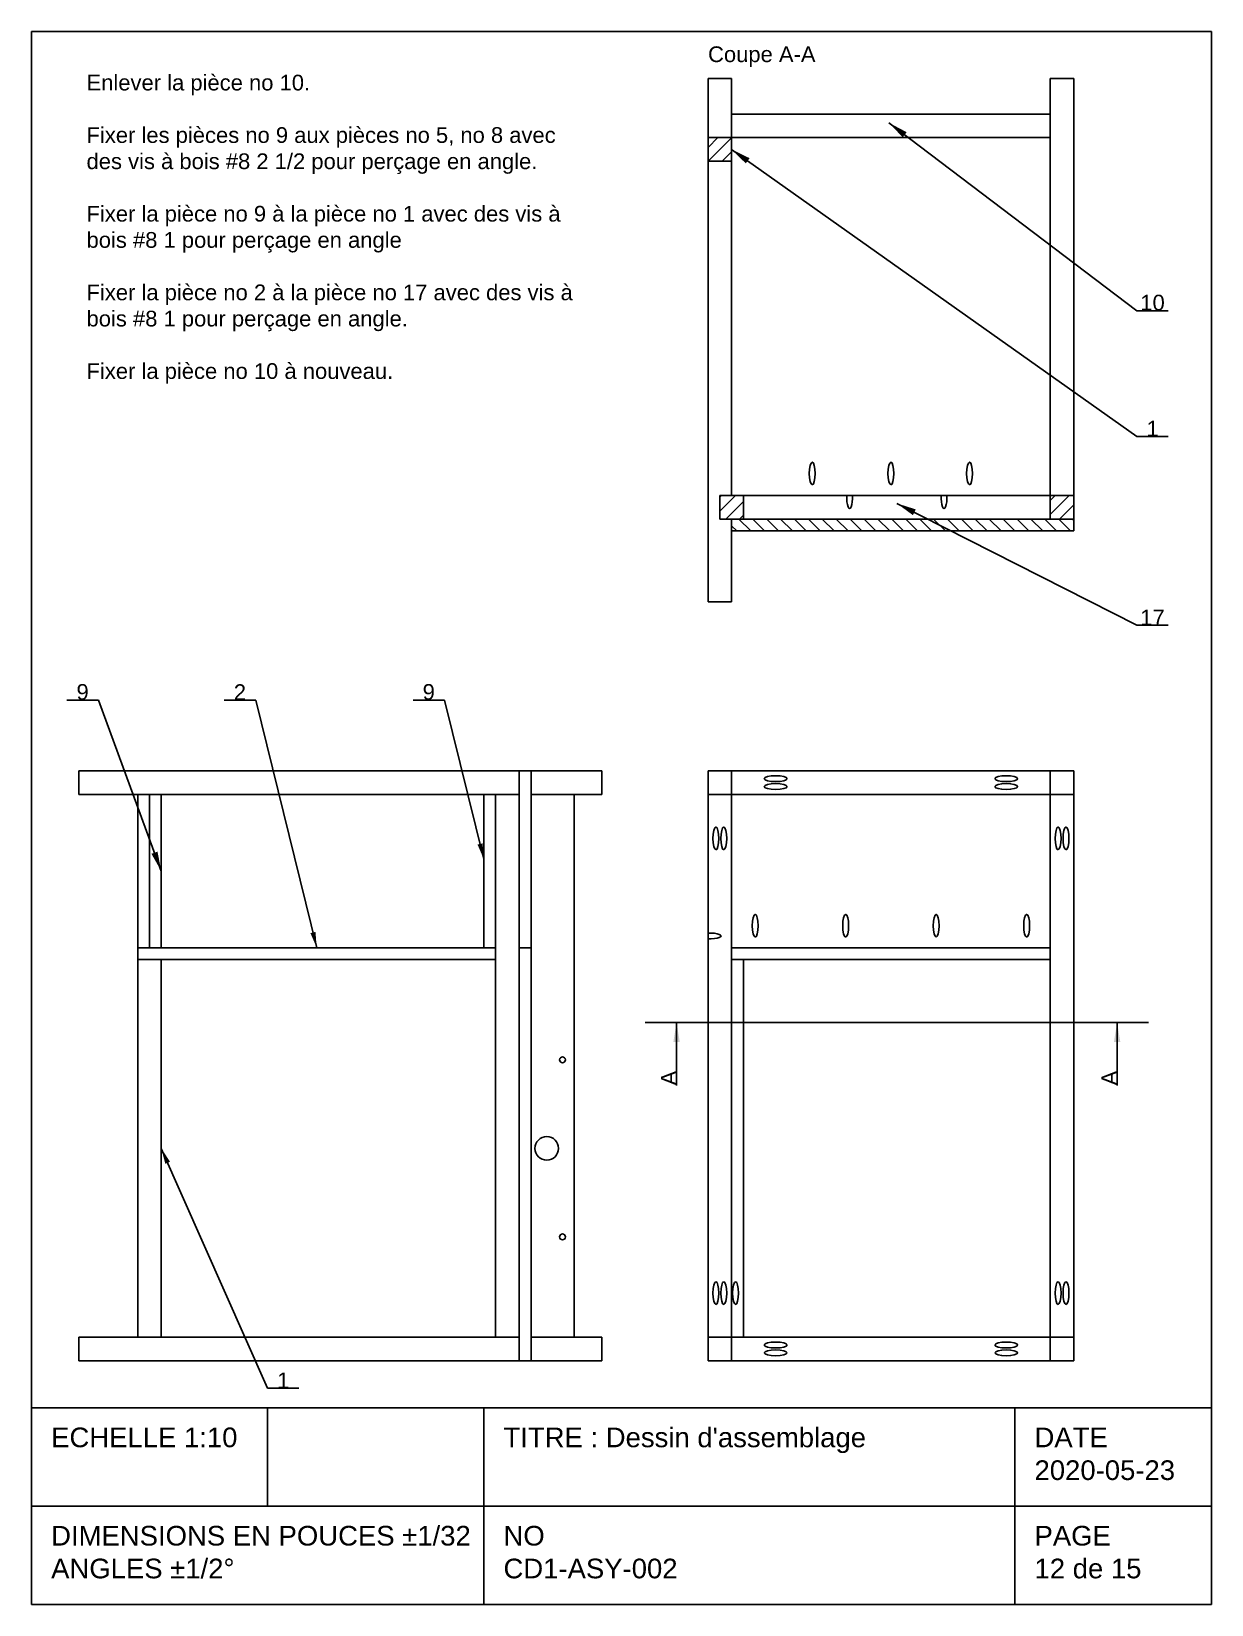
# Model space of a CAD drawing. Header units: inches. Extents: x -3 to 72, y -16 to 84.
import ezdxf

# ---------------------------------------------------------------- set-up
doc = ezdxf.new("R2010")
doc.units = ezdxf.units.IN
doc.header["$MEASUREMENT"] = 0
doc.layers.get('0').update_dxf_attribs({"lineweight": 25})
doc.styles.add('QCADDimTextStyle', font='txt')
doc.styles.add('textstyle11', font='')
doc.styles.add('textstyle12', font='')
doc.styles.add('textstyle13', font='')
doc.styles.add('textstyle14', font='')
doc.styles.add('textstyle15', font='')
doc.styles.add('textstyle16', font='')
doc.styles.add('textstyle17', font='')
doc.styles.add('textstyle18', font='')
doc.styles.add('textstyle19', font='')
doc.styles.add('textstyle20', font='')
doc.styles.add('textstyle21', font='')
doc.styles.add('textstyle22', font='')
doc.styles.add('textstyle23', font='')
doc.styles.add('textstyle24', font='')
doc.styles.add('textstyle25', font='')
doc.styles.add('textstyle26', font='')
doc.styles.add('textstyle27', font='')
doc.styles.get('textstyle11').set_extended_font_data('Arial')
doc.styles.get('textstyle12').set_extended_font_data('Arial')
doc.styles.get('textstyle13').set_extended_font_data('Arial')
doc.styles.get('textstyle14').set_extended_font_data('Arial')
doc.styles.get('textstyle15').set_extended_font_data('Arial')
doc.styles.get('textstyle16').set_extended_font_data('Arial')
doc.styles.get('textstyle17').set_extended_font_data('Arial')
doc.styles.get('textstyle18').set_extended_font_data('Arial')
doc.styles.get('textstyle19').set_extended_font_data('Arial')
doc.styles.get('textstyle20').set_extended_font_data('Arial')
doc.styles.get('textstyle21').set_extended_font_data('Arial')
doc.styles.get('textstyle22').set_extended_font_data('Arial')
doc.styles.get('textstyle23').set_extended_font_data('Arial')
doc.styles.get('textstyle24').set_extended_font_data('Arial')
doc.styles.get('textstyle25').set_extended_font_data('Arial')
doc.styles.get('textstyle26').set_extended_font_data('Arial')
doc.styles.get('textstyle27').set_extended_font_data('Arial')
doc.dimstyles.new('QCADDimStyle', dxfattribs={"dimscale": 10, "dimtxt": 0.125, "dimasz": 0.125, "dimexe": 0.0625, "dimexo": 0.03125, "dimgap": 0.03125, "dimtad": 1, "dimtoh": 1, "dimdec": 4, "dimzin": 0, "dimdsep": 46, "dimtxsty": 'QCADDimTextStyle', "dimcen": 0.09, "dimadec": 0, "dimazin": 0, "dimtfac": 1, "dimtdec": 4, "dimtofl": 0, "dimtmove": 0, "dimatfit": 3, "dimfxl": 1, "dimtolj": 1, "dimtzin": 0, "dimarcsym": 0})

# ---------------------------------------------------------------- blocks, each defined once
blk = doc.blocks.new('cartouche_ANSI_A')
for p, q in [((0, 10), (7.5, 10)), ((0, 0), (0, 10)), ((7.5, 10), (7.5, 0)), ((0, 1.5), (0, 0)), ((7.5, 0), (7.5, 1.5)), ((0, 1.25), (7.5, 1.25)), ((1.5, 1.25), (1.5, 0.625)), ((2.875, 0), (2.875, 1.25)), ((6.25, 1.25), (6.25, 0)), ((0, 0), (0, 0.75)), ((7.5, 0.75), (7.5, 0)), ((0, 0.625), (2.875, 0.625)), ((2.875, 0.625), (5.625, 0.625)), ((5.625, 0.625), (7.5, 0.625)), ((7.5, 0), (0, 0)), ((0, 0), (7.5, 0)), ((7.5, 0), (0, 0))]:
    blk.add_line(p, q)
at = {"char_height": 0.125, "attachment_point": 1}
for s, insert, style in [('ECHELLE 1:10', (0.125, 1.125), 'textstyle12'), ("TITRE : Dessin d'assemblage", (3, 1.125), 'textstyle14'), ('DATE\\P2020-05-23', (6.375, 1.125), 'textstyle16'), ('DIMENSIONS EN POUCES %%p1/32\\PANGLES %%p1/2%%d', (0.125, 0.5), 'textstyle11'), ('NO\\PCD1-ASY-002', (3, 0.5), 'textstyle13'), ('PAGE\\P12 de 15', (6.375, 0.5), 'textstyle15')]:
    blk.add_mtext(s, dxfattribs=dict(at, insert=insert, style=style))

msp = doc.modelspace()

# ---------------------------------------------------------------- hatches: boundary and pattern name
h = msp.add_hatch()
h.set_pattern_fill('ANSI31', color=256, scale=5, style=0)
h.paths.add_polyline_path([(40, 77.75), (41.5, 77.75), (41.5, 76.25), (40, 76.25)], flags=0)
h = msp.add_hatch()
h.set_pattern_fill('ANSI31', color=256, scale=5, style=0)
h.paths.add_polyline_path([(40.75, 53.5), (40.75, 55), (42.25, 55), (42.25, 53.5)], flags=0)
h = msp.add_hatch()
h.set_pattern_fill('ANSI31', color=256, scale=5, style=0)
h.paths.add_polyline_path([(61.75, 55), (63.25, 55), (63.25, 53.5), (61.75, 53.5)], flags=0)
h = msp.add_hatch()
h.set_pattern_fill('ANSI31', color=256, scale=5, angle=90, style=0)
h.paths.add_polyline_path([(63.25, 53.5), (41.5, 53.5), (41.5, 52.75), (63.25, 52.75)], flags=0)

# ---------------------------------------------------------------- linework, layer by layer
for p, q in [((41.5, 81.5), (40, 81.5)), ((40, 81.5), (40, 48.25)), ((41.5, 55), (41.5, 81.5)), ((63.25, 81.5), (61.75, 81.5)), ((61.75, 81.5), (61.75, 53.5)), ((63.25, 55), (63.25, 81.5)), ((61.75, 79.25), (41.5, 79.25)), ((40, 77.75), (41.5, 77.75)), ((40, 76.25), (40, 77.75)), ((41.5, 77.75), (41.5, 76.25)), ((41.5, 77.75), (61.75, 77.75)), ((41.5, 76.25), (40, 76.25)), ((40.75, 53.5), (40.75, 55)), ((40.75, 55), (42.25, 55)), ((41.5, 55), (61.75, 55)), ((42.25, 55), (42.25, 53.5)), ((61.75, 55), (61.75, 53.5)), ((61.75, 55), (63.25, 55)), ((63.25, 53.5), (63.25, 55)), ((42.25, 53.5), (40.75, 53.5)), ((41.5, 52.75), (41.5, 53.5)), ((42.25, 53.5), (41.5, 53.5)), ((63.25, 53.5), (41.5, 53.5)), ((41.5, 53.5), (41.5, 52.75)), ((61.75, 53.5), (42.25, 53.5)), ((61.75, 53.5), (63.25, 53.5)), ((63.25, 52.75), (63.25, 53.5)), ((41.5, 48.25), (41.5, 52.75)), ((41.5, 52.75), (63.25, 52.75)), ((40, 48.25), (41.5, 48.25)), ((0, 37.5), (0, 36)), ((28, 37.5), (0, 37.5)), ((0, 37.5), (0, 36)), ((33.25, 37.5), (0, 37.5)), ((4.5, 37.5), (3.75, 37.5)), ((4.5, 37.5), (3.75, 37.5)), ((26.5, 37.5), (25.75, 37.5)), ((25.75, 37.5), (25.75, 37.5)), ((26.5, 37.5), (25.75, 37.5)), ((28, 36), (28, 37.5)), ((28, 26.25), (28, 37.5)), ((28, 37.5), (28.75, 37.5)), ((28.75, 37.5), (28.75, 26.25)), ((33.25, 36), (33.25, 37.5)), ((41.5, 37.5), (40, 37.5)), ((40, 37.5), (40, 36)), ((41.5, 26.25), (41.5, 37.5)), ((41.5, 37.5), (61.75, 37.5)), ((41.5, 36), (41.5, 37.5)), ((41.5, 37.5), (61.75, 37.5)), ((41.5, 36), (41.5, 37.5)), ((61.75, 37.5), (61.75, 26.25)), ((63.25, 37.5), (61.75, 37.5)), ((61.75, 37.5), (61.75, 36)), ((61.75, 37.5), (61.75, 36)), ((61.75, 36), (61.75, 37.5)), ((63.25, 36), (63.25, 37.5)), ((26.5, 36), (26.5, 1.5)), ((28, 36), (26.5, 36)), ((40, 36), (41.5, 36)), ((40, 36), (40, 1.5)), ((42.25, 36), (40.75, 36)), ((61.75, 36), (41.5, 36)), ((61.75, 36), (63.25, 36)), ((61.75, 36), (61.75, 1.5)), ((63.25, 36), (61.75, 36)), ((63.25, 1.5), (63.25, 36)), ((0, 36), (28, 36)), ((0, 36), (28, 36)), ((3.75, 36), (3.75, 26.25)), ((3.75, 36), (3.75, 26.25)), ((3.75, 36), (5.25, 36)), ((3.75, 1.5), (3.75, 36)), ((4.5, 26.25), (4.5, 36)), ((5.25, 36), (5.25, 26.25)), ((25.75, 36), (25.75, 26.25)), ((26.5, 26.25), (26.5, 36)), ((28, 1.5), (28, 36)), ((28, 1.5), (28, 36)), ((28.75, 36), (31.5, 36)), ((28.75, 36), (33.25, 36)), ((31.5, 36), (31.5, 1.5)), ((41.5, 1.5), (41.5, 36)), ((61.75, 27), (61.75, 25.5)), ((3.75, 26.25), (4.5, 26.25)), ((3.75, 26.25), (3.75, 25.5)), ((26.5, 26.25), (3.75, 26.25)), ((3.75, 26.25), (3.75, 25.5)), ((5.25, 26.25), (5.25, 26.25)), ((25.75, 26.25), (26.5, 26.25)), ((26.5, 25.5), (26.5, 26.25)), ((26.5, 25.5), (26.5, 26.25)), ((28.75, 26.25), (28, 26.25)), ((28, 26.25), (28, 0)), ((28.75, 26.25), (28, 26.25)), ((28.75, 0), (28.75, 26.25)), ((61.75, 26.25), (41.5, 26.25)), ((41.5, 25.5), (41.5, 26.25)), ((41.5, 26.25), (61.75, 26.25)), ((61.75, 26.25), (61.75, 25.5)), ((3.75, 25.5), (26.5, 25.5)), ((5.25, 25.5), (5.25, 1.5)), ((5.25, 25.5), (5.25, 25.5)), ((61.75, 25.5), (41.5, 25.5)), ((42.25, 1.5), (42.25, 25.5)), ((61.75, 25.5), (42.25, 25.5)), ((36, 21.5), (68, 21.5)), ((0, 1.5), (0, 0)), ((28, 1.5), (0, 1.5)), ((0, 1.5), (0, 0)), ((28, 1.5), (0, 1.5)), ((5.25, 1.5), (3.75, 1.5)), ((26.5, 1.5), (28, 1.5)), ((28, 1.5), (28, 0)), ((31.5, 1.5), (28.75, 1.5)), ((33.25, 1.5), (28.75, 1.5)), ((33.25, 0), (33.25, 1.5)), ((41.5, 1.5), (40, 1.5)), ((40, 1.5), (40, 0)), ((40, 1.5), (41.5, 1.5)), ((40.75, 1.5), (42.25, 1.5)), ((41.5, 0), (41.5, 1.5)), ((41.5, 1.5), (61.75, 1.5)), ((41.5, 0), (41.5, 1.5)), ((63.25, 1.5), (61.75, 1.5)), ((61.75, 1.5), (61.75, 0)), ((61.75, 1.5), (61.75, 0)), ((61.75, 0), (61.75, 1.5)), ((61.75, 1.5), (63.25, 1.5)), ((63.25, 0), (63.25, 1.5)), ((0, 0), (28, 0)), ((0, 0), (33.25, 0)), ((40, 0), (41.5, 0)), ((61.75, 0), (41.5, 0)), ((61.75, 0), (63.25, 0)), ((28, 0), (28.75, 0))]:
    msp.add_line(p, q)
for centre, radius in [((30.75, 19.13), 0.188), ((29.75, 13.5), 0.75), ((30.75, 7.87), 0.188)]:
    msp.add_circle(centre, radius)
for centre, major_axis in [((46.62, 56.4), (0, -0.724)), ((51.62, 56.4), (0, -0.724)), ((56.62, 56.4), (0, -0.724)), ((44.3, 37), (0.724, 0)), ((58.95, 37), (-0.724, 0)), ((44.3, 36.5), (0.724, 0)), ((58.95, 36.5), (-0.724, 0)), ((40.5, 33.2), (0, -0.724)), ((41, 33.2), (0, -0.724)), ((62.25, 33.2), (0, -0.724)), ((62.75, 33.2), (0, -0.724)), ((43, 27.65), (0, -0.724)), ((48.75, 27.65), (0, -0.724)), ((54.5, 27.65), (0, -0.724)), ((60.25, 27.65), (0, -0.724)), ((40.5, 4.3), (0, 0.724)), ((41, 4.3), (0, 0.724)), ((41.75, 4.3), (0, 0.724)), ((62.25, 4.3), (0, 0.724)), ((62.75, 4.3), (0, 0.724)), ((44.3, 1), (0.724, 0)), ((58.95, 1), (-0.724, 0)), ((44.3, 0.5), (0.724, 0)), ((58.95, 0.5), (-0.724, 0))]:
    msp.add_ellipse(centre, major_axis=major_axis, ratio=0.25882)
for centre, major_axis in [((49, 54.9), (0, -0.724)), ((55, 54.9), (0, -0.724)), ((40.1, 27), (0.724, 0))]:
    msp.add_ellipse(centre, major_axis=major_axis, ratio=0.25882, start_param=4.57324, end_param=7.99313)

# ---------------------------------------------------------------- block references
at = {"xscale": 10, "yscale": 10}
msp.add_blockref('cartouche_ANSI_A', (-3, -15.5), dxfattribs=at)

# ---------------------------------------------------------------- texts
at = {"char_height": 1}
for s, insert, attachment_point, style in [('Coupe A-A', (40, 82.25), 7, 'textstyle20'), ('Enlever la pièce no 10.\\P\\PFixer les pièces no 9 aux pièces no 5, no 8 avec \\Pdes vis à bois #8 2 1/2 pour perçage en angle.\\P\\PFixer la pièce no 9 à la pièce no 1 avec des vis à \\Pbois #8 1 pour perçage en angle\\P\\PFixer la pièce no 2 à la pièce no 17 avec des vis à \\Pbois #8 1 pour perçage en angle.\\P\\PFixer la pièce no 10 à nouveau.', (0.5, 81.75), 1, 'textstyle17'), ('10', (68.25, 66.75), 8, 'textstyle27'), ('1', (68.25, 58.75), 8, 'textstyle26'), ('17', (68.25, 46.75), 8, 'textstyle25'), ('9', (0.25, 42), 8, 'textstyle23'), ('2', (10.25, 42), 8, 'textstyle22'), ('9', (22.25, 42), 8, 'textstyle21'), ('1', (13, -1.75), 8, 'textstyle24')]:
    msp.add_mtext(s, dxfattribs=dict(at, insert=insert, attachment_point=attachment_point, style=style))
at = {"char_height": 1, "attachment_point": 7, "rotation": 90}
for insert, style in [((38, 17.5), 'textstyle18'), ((66, 17.5), 'textstyle19')]:
    msp.add_mtext('A', dxfattribs=dict(at, insert=insert, style=style))

# ---------------------------------------------------------------- leaders
for points in [[(51.5, 78.69), (67.25, 66.75), (69.25, 66.75)], [(41.5, 77), (67.25, 58.75), (69.25, 58.75)], [(52, 54.5), (67.25, 46.75), (69.25, 46.75)], [(5.25, 31.12), (1.25, 42), (-0.75, 42)], [(38, 21.5), (38, 17.5)], [(66, 21.5), (66, 17.5)]]:
    msp.add_leader(points, dimstyle='QCADDimStyle')
for points in [[(15.13, 26.25), (11.25, 42), (9.25, 42)], [(25.75, 31.88), (23.25, 42), (21.25, 42)], [(5.25, 13.5), (12, -1.75), (14, -1.75)]]:
    msp.add_leader(points, dimstyle='QCADDimStyle', override={"dimscale": 8, "dimtxt": 0.18, "dimexe": 0.18, "dimexo": 0.0625, "dimgap": 0.09, "dimtad": 0, "dimtih": 1})

doc.saveas('drawing.dxf')
